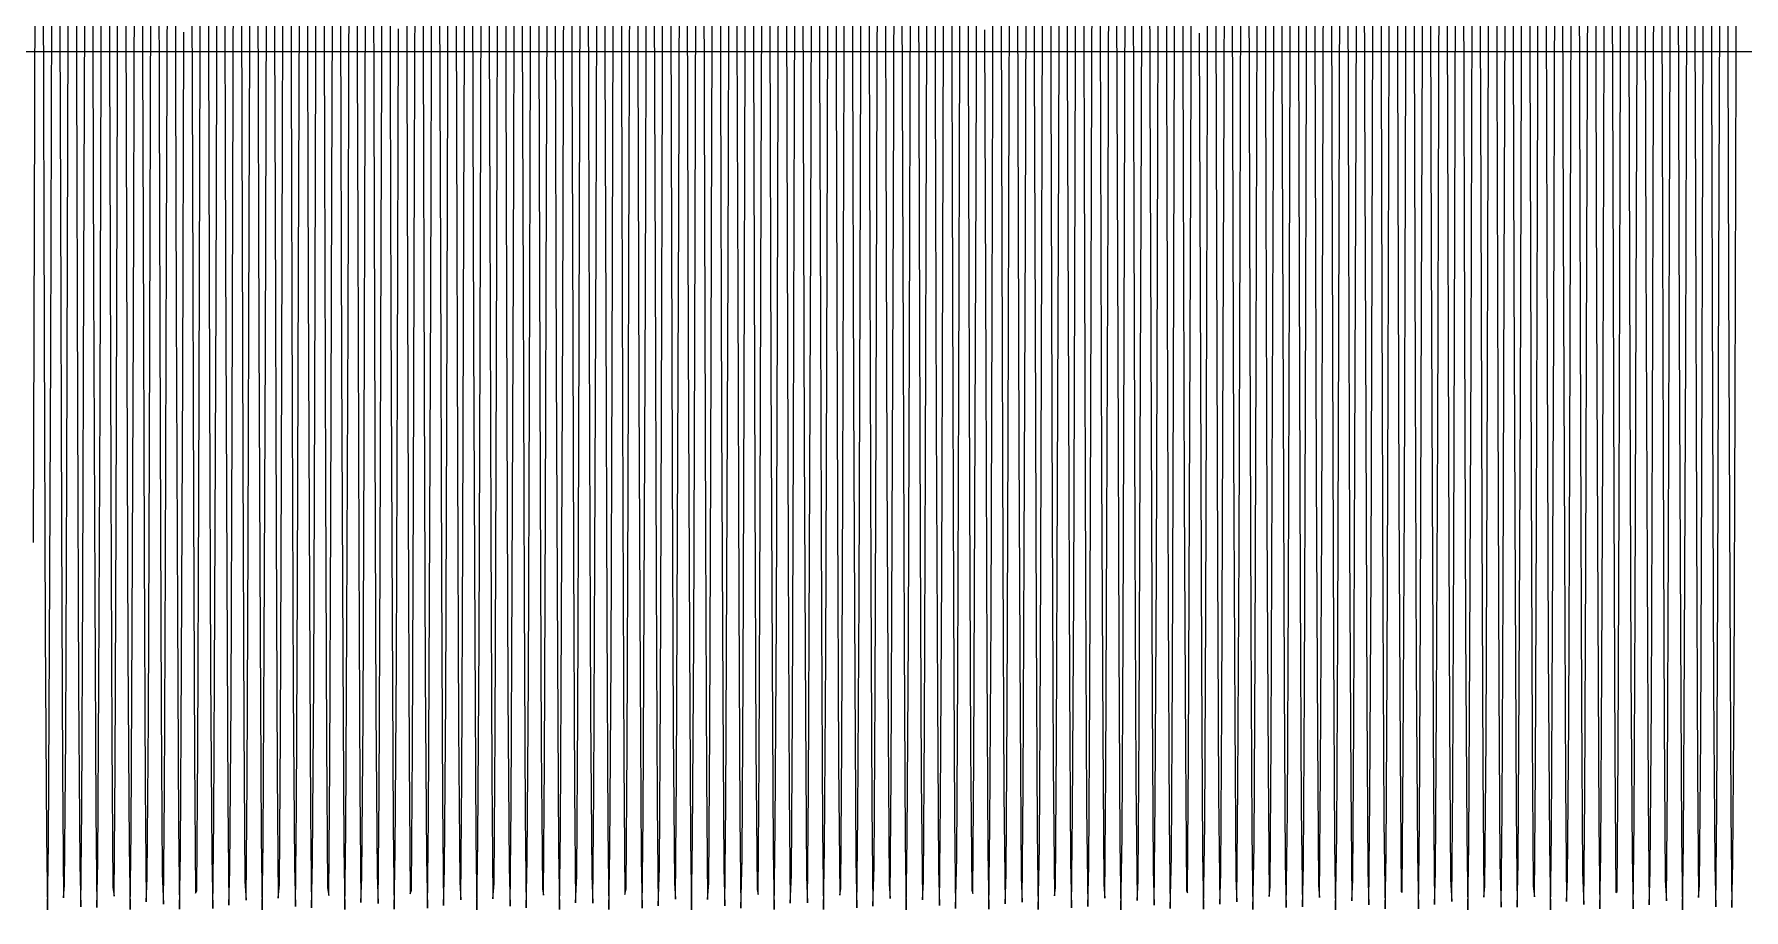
# Model space of a CAD drawing. Header units: metres. Extents: x 5 to 509, y -1 to 159.
# Drawn here: x 212.22 to 228.15, y 121 to 129.16 of the extents above; entities that cross this region are included whole.
import ezdxf

# ---------------------------------------------------------------- set-up
doc = ezdxf.new("R2010")
doc.units = ezdxf.units.M
doc.layers.add('BASE', color=8, linetype='Continuous')
doc.layers.add('WAVE', color=7, linetype='Continuous')

msp = doc.modelspace()

# ---------------------------------------------------------------- linework, layer by layer
at = {"layer": 'BASE'}
msp.add_line((29, 129), (501, 129), dxfattribs=at)
at = {"layer": 'WAVE'}
for points in [[(213.836, 132.241), (213.846, 129.069), (213.856, 125.886), (213.866, 123.216), (213.876, 121.496), (213.886, 121.012), (213.896, 121.841), (213.906, 123.848), (213.916, 126.703), (213.926, 129.935)], [(215.836, 132.211), (215.846, 129.036), (215.856, 125.856), (215.866, 123.193), (215.876, 121.485), (215.886, 121.014), (215.896, 121.856), (215.906, 123.873), (215.916, 126.734), (215.926, 129.968)], [(218.766, 129.991), (218.776, 126.757), (218.786, 123.892), (218.796, 121.867), (218.806, 121.015), (218.816, 121.477), (218.826, 123.177), (218.836, 125.834), (218.846, 129.013), (218.856, 132.189)], [(220.766, 129.959), (220.776, 126.726), (220.786, 123.867), (220.796, 121.852), (220.806, 121.013), (220.816, 121.488), (220.826, 123.199), (220.836, 125.864), (220.846, 129.045), (220.856, 132.219)], [(222.766, 129.927), (222.776, 126.694), (222.786, 123.842), (222.796, 121.837), (222.806, 121.011), (222.816, 121.5), (222.826, 123.222), (222.836, 125.894), (222.846, 129.078), (222.856, 132.249)], [(224.766, 129.894), (224.776, 126.663), (224.786, 123.817), (224.796, 121.823), (224.806, 121.01), (224.816, 121.511), (224.826, 123.244), (224.836, 125.924), (224.846, 129.111), (224.856, 132.279)], [(225.067, 132.303), (225.077, 129.137), (225.087, 125.949), (225.097, 123.263), (225.107, 121.52), (225.117, 121.008), (225.127, 121.811), (225.137, 123.797), (225.147, 126.638), (225.157, 129.868)], [(226.767, 129.862), (226.777, 126.632), (226.787, 123.792), (226.797, 121.808), (226.807, 121.008), (226.817, 121.523), (226.827, 123.267), (226.837, 125.955), (226.847, 129.143), (226.857, 132.308)], [(227.067, 132.273), (227.077, 129.104), (227.087, 125.919), (227.097, 123.24), (227.107, 121.509), (227.117, 121.01), (227.127, 121.826), (227.137, 123.821), (227.147, 126.669), (227.157, 129.9)], [(212.606, 132.028), (212.616, 128.838), (212.626, 125.675), (212.636, 123.058), (212.646, 121.419), (212.656, 121.028), (212.666, 121.947), (212.676, 124.027), (212.686, 126.925), (212.696, 130.165)], [(212.766, 130.089), (212.776, 126.851), (212.786, 123.968), (212.796, 121.912), (212.806, 121.022), (212.816, 121.444), (212.826, 123.11), (212.836, 125.744), (212.846, 128.915), (212.856, 132.099)], [(214.766, 130.056), (214.776, 126.82), (214.786, 123.942), (214.796, 121.896), (214.806, 121.019), (214.816, 121.455), (214.826, 123.132), (214.836, 125.774), (214.846, 128.947), (214.856, 132.129)], [(216.766, 130.024), (216.776, 126.788), (216.786, 123.917), (216.796, 121.881), (216.806, 121.017), (216.816, 121.466), (216.826, 123.154), (216.836, 125.804), (216.846, 128.98), (216.856, 132.159)], [(217.836, 132.181), (217.846, 129.004), (217.856, 125.826), (217.866, 123.171), (217.876, 121.474), (217.886, 121.016), (217.896, 121.871), (217.906, 123.898), (217.916, 126.766), (217.926, 130)], [(219.836, 132.151), (219.846, 128.971), (219.856, 125.796), (219.866, 123.148), (219.876, 121.463), (219.886, 121.018), (219.896, 121.885), (219.906, 123.924), (219.916, 126.797), (219.926, 130.033)], [(221.836, 132.121), (221.846, 128.938), (221.856, 125.766), (221.866, 123.126), (221.876, 121.452), (221.886, 121.02), (221.896, 121.9), (221.906, 123.949), (221.916, 126.828), (221.926, 130.065)], [(223.836, 132.091), (223.846, 128.906), (223.856, 125.736), (223.866, 123.104), (223.876, 121.441), (223.886, 121.022), (223.896, 121.916), (223.906, 123.974), (223.916, 126.86), (223.926, 130.097)], [(223.996, 130.156), (224.006, 126.917), (224.016, 124.02), (224.026, 121.943), (224.036, 121.027), (224.046, 121.422), (224.056, 123.064), (224.066, 125.683), (224.076, 128.847), (224.086, 132.036)], [(225.837, 132.06), (225.847, 128.873), (225.857, 125.707), (225.867, 123.082), (225.877, 121.431), (225.887, 121.025), (225.897, 121.931), (225.907, 124), (225.917, 126.891), (225.927, 130.13)], [(225.997, 130.124), (226.007, 126.885), (226.017, 123.995), (226.027, 121.928), (226.037, 121.024), (226.047, 121.433), (226.057, 123.086), (226.067, 125.712), (226.077, 128.879), (226.087, 132.066)], [(227.837, 132.03), (227.847, 128.84), (227.857, 125.677), (227.867, 123.06), (227.877, 121.42), (227.887, 121.027), (227.897, 121.946), (227.907, 124.025), (227.917, 126.923), (227.927, 130.162)], [(227.997, 130.091), (228.007, 126.854), (228.017, 123.969), (228.027, 121.913), (228.037, 121.022), (228.047, 121.443), (228.057, 123.108), (228.067, 125.742), (228.077, 128.912), (228.087, 132.096)], [(213.996, 130.317), (214.006, 127.075), (214.016, 124.149), (214.026, 122.022), (214.036, 121.042), (214.046, 121.371), (214.056, 122.956), (214.066, 125.535), (214.076, 128.683), (214.086, 131.884)], [(214.606, 131.998), (214.616, 128.805), (214.626, 125.645), (214.636, 123.036), (214.646, 121.409), (214.656, 121.03), (214.666, 121.963), (214.676, 124.053), (214.686, 126.957), (214.696, 130.197)], [(215.996, 130.285), (216.006, 127.043), (216.016, 124.123), (216.026, 122.006), (216.036, 121.039), (216.046, 121.381), (216.056, 122.977), (216.066, 125.564), (216.076, 128.716), (216.086, 131.915)], [(216.606, 131.967), (216.616, 128.773), (216.626, 125.615), (216.636, 123.015), (216.646, 121.399), (216.656, 121.033), (216.666, 121.978), (216.676, 124.079), (216.686, 126.988), (216.696, 130.229)], [(217.996, 130.253), (218.006, 127.012), (218.016, 124.098), (218.026, 121.99), (218.036, 121.036), (218.046, 121.391), (218.056, 122.999), (218.066, 125.594), (218.076, 128.749), (218.086, 131.945)], [(218.606, 131.937), (218.616, 128.74), (218.626, 125.586), (218.636, 122.993), (218.646, 121.389), (218.656, 121.036), (218.666, 121.994), (218.676, 124.104), (218.686, 127.02), (218.696, 130.261)], [(219.996, 130.22), (220.006, 126.98), (220.016, 124.072), (220.026, 121.974), (220.036, 121.033), (220.046, 121.402), (220.056, 123.021), (220.066, 125.623), (220.076, 128.781), (220.086, 131.975)], [(220.606, 131.907), (220.616, 128.707), (220.626, 125.556), (220.636, 122.972), (220.646, 121.379), (220.656, 121.04), (220.666, 122.01), (220.676, 124.13), (220.686, 127.052), (220.696, 130.294)], [(221.996, 130.188), (222.006, 126.948), (222.016, 124.046), (222.026, 121.959), (222.036, 121.03), (222.046, 121.412), (222.056, 123.042), (222.066, 125.653), (222.076, 128.814), (222.086, 132.006)], [(222.606, 131.876), (222.616, 128.675), (222.626, 125.527), (222.636, 122.95), (222.646, 121.369), (222.656, 121.043), (222.666, 122.026), (222.676, 124.156), (222.686, 127.084), (222.696, 130.326)], [(213.376, 131.782), (213.386, 128.574), (213.396, 125.436), (213.406, 122.885), (213.416, 121.339), (213.426, 121.054), (213.436, 122.076), (213.446, 124.237), (213.456, 127.181), (213.466, 130.425)], [(215.376, 131.751), (215.386, 128.542), (215.396, 125.407), (215.406, 122.864), (215.416, 121.33), (215.426, 121.058), (215.436, 122.092), (215.446, 124.263), (215.456, 127.213), (215.466, 130.457)], [(217.376, 131.721), (217.386, 128.509), (217.396, 125.378), (217.406, 122.843), (217.416, 121.321), (217.426, 121.062), (217.436, 122.109), (217.446, 124.289), (217.456, 127.245), (217.466, 130.489)], [(219.226, 130.481), (219.236, 127.236), (219.246, 124.282), (219.256, 122.104), (219.266, 121.061), (219.276, 121.323), (219.286, 122.849), (219.296, 125.386), (219.306, 128.518), (219.316, 131.729)], [(221.226, 130.448), (221.236, 127.205), (221.246, 124.256), (221.256, 122.088), (221.266, 121.057), (221.276, 121.332), (221.286, 122.869), (221.296, 125.415), (221.306, 128.55), (221.316, 131.76)], [(223.226, 130.416), (223.236, 127.173), (223.246, 124.23), (223.256, 122.071), (223.266, 121.053), (223.276, 121.342), (223.286, 122.89), (223.296, 125.444), (223.306, 128.583), (223.316, 131.79)], [(224.606, 131.846), (224.616, 128.642), (224.626, 125.497), (224.636, 122.929), (224.646, 121.359), (224.656, 121.046), (224.666, 122.042), (224.676, 124.182), (224.686, 127.115), (224.696, 130.358)], [(225.227, 130.384), (225.237, 127.141), (225.247, 124.203), (225.257, 122.055), (225.267, 121.049), (225.277, 121.351), (225.287, 122.912), (225.297, 125.474), (225.307, 128.616), (225.317, 131.821)], [(226.607, 131.815), (226.617, 128.609), (226.627, 125.468), (226.637, 122.908), (226.647, 121.349), (226.657, 121.05), (226.667, 122.058), (226.677, 124.208), (226.687, 127.147), (226.697, 130.39)], [(227.227, 130.352), (227.237, 127.109), (227.247, 124.177), (227.257, 122.039), (227.267, 121.046), (227.277, 121.361), (227.287, 122.933), (227.297, 125.503), (227.307, 128.648), (227.317, 131.851)], [(213.226, 130.577), (213.236, 127.332), (213.246, 124.362), (213.256, 122.154), (213.266, 121.073), (213.276, 121.296), (213.286, 122.786), (213.296, 125.299), (213.306, 128.42), (213.316, 131.637)], [(215.226, 130.545), (215.236, 127.3), (215.246, 124.335), (215.256, 122.138), (215.266, 121.069), (215.276, 121.305), (215.286, 122.807), (215.296, 125.328), (215.306, 128.453), (215.316, 131.667)], [(217.226, 130.513), (217.236, 127.268), (217.246, 124.309), (217.256, 122.121), (217.266, 121.065), (217.276, 121.314), (217.286, 122.828), (217.296, 125.357), (217.306, 128.485), (217.316, 131.698)], [(219.376, 131.69), (219.386, 128.476), (219.396, 125.349), (219.406, 122.822), (219.416, 121.312), (219.426, 121.066), (219.436, 122.125), (219.446, 124.316), (219.456, 127.277), (219.466, 130.521)], [(221.376, 131.659), (221.386, 128.444), (221.396, 125.32), (221.406, 122.801), (221.416, 121.303), (221.426, 121.07), (221.436, 122.142), (221.446, 124.342), (221.456, 127.309), (221.466, 130.553)], [(223.376, 131.628), (223.386, 128.411), (223.396, 125.291), (223.406, 122.781), (223.416, 121.294), (223.426, 121.075), (223.436, 122.159), (223.446, 124.369), (223.456, 127.341), (223.466, 130.585)], [(224.456, 130.643), (224.466, 127.399), (224.476, 124.417), (224.486, 122.19), (224.496, 121.083), (224.506, 121.278), (224.516, 122.744), (224.526, 125.239), (224.536, 128.352), (224.546, 131.572)], [(225.377, 131.597), (225.387, 128.379), (225.397, 125.262), (225.407, 122.76), (225.417, 121.285), (225.427, 121.079), (225.437, 122.176), (225.447, 124.396), (225.457, 127.373), (225.467, 130.617)], [(226.457, 130.611), (226.467, 127.367), (226.477, 124.391), (226.487, 122.173), (226.497, 121.078), (226.507, 121.287), (226.517, 122.764), (226.527, 125.268), (226.537, 128.385), (226.547, 131.603)], [(227.377, 131.566), (227.387, 128.346), (227.397, 125.233), (227.407, 122.74), (227.417, 121.276), (227.427, 121.084), (227.437, 122.193), (227.447, 124.422), (227.457, 127.405), (227.467, 130.649)], [(214.146, 131.533), (214.156, 128.311), (214.166, 125.202), (214.176, 122.718), (214.186, 121.267), (214.196, 121.089), (214.206, 122.212), (214.216, 124.451), (214.226, 127.439), (214.236, 130.684)], [(214.456, 130.803), (214.466, 127.559), (214.476, 124.552), (214.486, 122.277), (214.496, 121.108), (214.506, 121.237), (214.516, 122.643), (214.526, 125.095), (214.536, 128.19), (214.546, 131.417)], [(216.146, 131.502), (216.156, 128.278), (216.166, 125.173), (216.176, 122.698), (216.186, 121.259), (216.196, 121.094), (216.206, 122.229), (216.216, 124.478), (216.226, 127.471), (216.236, 130.716)], [(216.456, 130.771), (216.466, 127.527), (216.476, 124.525), (216.486, 122.259), (216.496, 121.103), (216.506, 121.245), (216.516, 122.663), (216.526, 125.124), (216.536, 128.222), (216.546, 131.448)], [(218.146, 131.471), (218.156, 128.246), (218.166, 125.145), (218.176, 122.678), (218.186, 121.251), (218.196, 121.099), (218.206, 122.247), (218.216, 124.505), (218.226, 127.503), (218.236, 130.748)], [(218.456, 130.739), (218.466, 127.495), (218.476, 124.498), (218.486, 122.242), (218.496, 121.097), (218.506, 121.253), (218.516, 122.683), (218.526, 125.152), (218.536, 128.255), (218.546, 131.479)], [(220.146, 131.44), (220.156, 128.213), (220.166, 125.116), (220.176, 122.658), (220.186, 121.243), (220.196, 121.104), (220.206, 122.264), (220.216, 124.532), (220.226, 127.535), (220.236, 130.78)], [(220.456, 130.707), (220.466, 127.463), (220.476, 124.471), (220.486, 122.224), (220.496, 121.092), (220.506, 121.261), (220.516, 122.703), (220.526, 125.181), (220.536, 128.287), (220.546, 131.51)], [(222.146, 131.409), (222.156, 128.181), (222.166, 125.088), (222.176, 122.638), (222.186, 121.235), (222.196, 121.109), (222.206, 122.282), (222.216, 124.559), (222.226, 127.568), (222.236, 130.811)], [(222.456, 130.675), (222.466, 127.431), (222.476, 124.444), (222.486, 122.207), (222.496, 121.088), (222.506, 121.27), (222.516, 122.723), (222.526, 125.21), (222.536, 128.32), (222.546, 131.541)], [(212.456, 130.835), (212.466, 127.591), (212.476, 124.579), (212.486, 122.295), (212.496, 121.113), (212.506, 121.229), (212.516, 122.623), (212.526, 125.067), (212.536, 128.157), (212.546, 131.386)], [(212.916, 131.313), (212.926, 128.081), (212.936, 125), (212.946, 122.577), (212.956, 121.211), (212.966, 121.126), (212.976, 122.337), (212.986, 124.643), (212.996, 127.667), (213.006, 130.909)], [(214.916, 131.281), (214.926, 128.048), (214.936, 124.972), (214.946, 122.558), (214.956, 121.204), (214.966, 121.132), (214.976, 122.355), (214.986, 124.671), (214.996, 127.699), (215.006, 130.941)], [(216.916, 131.25), (216.926, 128.016), (216.936, 124.944), (216.946, 122.539), (216.956, 121.197), (216.966, 121.138), (216.976, 122.373), (216.986, 124.698), (216.996, 127.731), (217.006, 130.973)], [(219.686, 130.964), (219.696, 127.722), (219.706, 124.691), (219.716, 122.368), (219.726, 121.137), (219.736, 121.199), (219.746, 122.544), (219.756, 124.951), (219.766, 128.025), (219.776, 131.259)], [(221.686, 130.932), (221.696, 127.69), (221.706, 124.663), (221.716, 122.35), (221.726, 121.131), (221.736, 121.206), (221.746, 122.563), (221.756, 124.98), (221.766, 128.057), (221.776, 131.29)], [(223.686, 130.901), (223.696, 127.658), (223.706, 124.636), (223.716, 122.332), (223.726, 121.125), (223.736, 121.213), (223.746, 122.583), (223.756, 125.008), (223.766, 128.09), (223.776, 131.321)], [(224.146, 131.378), (224.156, 128.148), (224.166, 125.059), (224.176, 122.618), (224.186, 121.227), (224.196, 121.115), (224.206, 122.3), (224.216, 124.587), (224.226, 127.6), (224.236, 130.843)], [(225.687, 130.869), (225.697, 127.626), (225.707, 124.609), (225.717, 122.314), (225.727, 121.119), (225.737, 121.221), (225.747, 122.602), (225.757, 125.036), (225.767, 128.122), (225.777, 131.352)], [(226.147, 131.346), (226.157, 128.116), (226.167, 125.031), (226.177, 122.599), (226.187, 121.219), (226.197, 121.12), (226.207, 122.317), (226.217, 124.614), (226.227, 127.632), (226.237, 130.875)], [(227.687, 130.837), (227.697, 127.594), (227.707, 124.581), (227.717, 122.296), (227.727, 121.114), (227.737, 121.229), (227.747, 122.622), (227.757, 125.065), (227.767, 128.155), (227.777, 131.384)], [(213.686, 131.059), (213.696, 127.819), (213.706, 124.774), (213.716, 122.424), (213.726, 121.155), (213.736, 121.178), (213.746, 122.487), (213.756, 124.867), (213.766, 127.928), (213.776, 131.164)], [(215.686, 131.027), (215.696, 127.787), (215.706, 124.746), (215.716, 122.405), (215.726, 121.149), (215.736, 121.184), (215.746, 122.506), (215.756, 124.895), (215.766, 127.96), (215.776, 131.196)], [(217.686, 130.996), (217.696, 127.755), (217.706, 124.719), (217.716, 122.387), (217.726, 121.143), (217.736, 121.191), (217.746, 122.525), (217.756, 124.923), (217.766, 127.992), (217.776, 131.227)], [(218.916, 131.219), (218.926, 127.984), (218.936, 124.916), (218.946, 122.52), (218.956, 121.19), (218.966, 121.144), (218.976, 122.392), (218.986, 124.726), (218.996, 127.763), (219.006, 131.004)], [(220.916, 131.187), (220.926, 127.951), (220.936, 124.888), (220.946, 122.5), (220.956, 121.183), (220.966, 121.151), (220.976, 122.41), (220.986, 124.754), (220.996, 127.796), (221.006, 131.036)], [(222.916, 131.156), (222.926, 127.919), (222.936, 124.86), (222.946, 122.481), (222.956, 121.176), (222.966, 121.157), (222.976, 122.429), (222.986, 124.781), (222.996, 127.828), (223.006, 131.067)], [(224.916, 131.124), (224.926, 127.886), (224.936, 124.832), (224.946, 122.463), (224.956, 121.169), (224.966, 121.164), (224.976, 122.447), (224.986, 124.809), (224.996, 127.86), (225.007, 131.099)], [(226.917, 131.093), (226.927, 127.854), (226.937, 124.804), (226.947, 122.444), (226.957, 121.162), (226.967, 121.17), (226.977, 122.466), (226.987, 124.837), (226.997, 127.893), (227.007, 131.13)], [(212.216, 124.424), (212.226, 127.407), (212.236, 130.652)], [(213.536, 129.827), (213.546, 126.598), (213.556, 123.765), (213.566, 121.793), (213.576, 121.007), (213.586, 121.535), (213.596, 123.292), (213.606, 125.987), (213.616, 129.178)], [(221.076, 129.202), (221.086, 126.009), (221.096, 123.308), (221.106, 121.544), (221.116, 121.006), (221.126, 121.783), (221.136, 123.747), (221.146, 126.576), (221.156, 129.803)], [(223.076, 129.17), (223.086, 125.979), (223.096, 123.285), (223.106, 121.532), (223.116, 121.007), (223.126, 121.797), (223.136, 123.772), (223.146, 126.607), (223.156, 129.835)], [(213.076, 129.333), (213.086, 126.131), (213.096, 123.401), (213.106, 121.592), (213.116, 121.002), (213.126, 121.727), (213.136, 123.649), (213.146, 126.451), (213.156, 129.673)], [(215.076, 129.3), (215.086, 126.1), (215.096, 123.378), (215.106, 121.58), (215.116, 121.003), (215.126, 121.741), (215.136, 123.674), (215.146, 126.482), (215.156, 129.705)], [(215.536, 129.794), (215.546, 126.567), (215.556, 123.74), (215.566, 121.779), (215.576, 121.005), (215.586, 121.547), (215.596, 123.315), (215.606, 126.018), (215.616, 129.211)], [(217.076, 129.268), (217.086, 126.07), (217.096, 123.354), (217.106, 121.568), (217.116, 121.003), (217.126, 121.755), (217.136, 123.698), (217.146, 126.513), (217.156, 129.738)], [(217.536, 129.762), (217.546, 126.536), (217.556, 123.716), (217.566, 121.765), (217.576, 121.004), (217.586, 121.559), (217.596, 123.338), (217.606, 126.048), (217.616, 129.244)], [(219.076, 129.235), (219.086, 126.04), (219.096, 123.331), (219.106, 121.556), (219.116, 121.004), (219.126, 121.769), (219.136, 123.722), (219.146, 126.544), (219.156, 129.77)], [(219.536, 129.729), (219.546, 126.505), (219.556, 123.691), (219.566, 121.751), (219.576, 121.003), (219.586, 121.571), (219.596, 123.361), (219.606, 126.078), (219.616, 129.276)], [(221.536, 129.697), (221.546, 126.474), (221.556, 123.667), (221.566, 121.737), (221.576, 121.002), (221.586, 121.583), (221.596, 123.384), (221.606, 126.109), (221.616, 129.309)], [(223.536, 129.664), (223.546, 126.443), (223.556, 123.643), (223.566, 121.724), (223.576, 121.002), (223.586, 121.595), (223.596, 123.407), (223.606, 126.139), (223.616, 129.342)], [(226.307, 129.368), (226.317, 126.164), (226.327, 123.426), (226.337, 121.605), (226.347, 121.001), (226.357, 121.713), (226.367, 123.623), (226.377, 126.418), (226.387, 129.638)], [(212.306, 129.596), (212.316, 126.379), (212.326, 123.592), (212.336, 121.696), (212.346, 121.001), (212.356, 121.621), (212.366, 123.456), (212.376, 126.203), (212.386, 129.41)], [(214.306, 129.564), (214.316, 126.348), (214.326, 123.568), (214.336, 121.682), (214.346, 121), (214.356, 121.634), (214.366, 123.48), (214.376, 126.233), (214.386, 129.442)], [(216.306, 129.531), (216.316, 126.317), (216.326, 123.545), (216.336, 121.669), (216.346, 121), (216.356, 121.647), (216.366, 123.503), (216.376, 126.264), (216.386, 129.475)], [(218.306, 129.499), (218.316, 126.286), (218.326, 123.521), (218.336, 121.656), (218.346, 121), (218.356, 121.66), (218.366, 123.527), (218.376, 126.295), (218.386, 129.507)], [(220.306, 129.466), (220.316, 126.256), (220.326, 123.497), (220.336, 121.643), (220.346, 121), (220.356, 121.673), (220.366, 123.551), (220.376, 126.325), (220.386, 129.54)], [(222.306, 129.433), (222.316, 126.225), (222.326, 123.473), (222.336, 121.631), (222.346, 121), (222.356, 121.686), (222.366, 123.575), (222.376, 126.356), (222.386, 129.573)], [(224.306, 129.401), (224.316, 126.194), (224.326, 123.45), (224.336, 121.618), (224.346, 121.001), (224.356, 121.699), (224.366, 123.599), (224.376, 126.387), (224.386, 129.605)], [(225.537, 129.631), (225.547, 126.412), (225.557, 123.618), (225.567, 121.71), (225.577, 121.001), (225.587, 121.608), (225.597, 123.431), (225.607, 126.17), (225.617, 129.374)], [(227.537, 129.599), (227.547, 126.381), (227.557, 123.594), (227.567, 121.697), (227.577, 121.001), (227.587, 121.62), (227.597, 123.454), (227.607, 126.2), (227.617, 129.407)]]:
    msp.add_lwpolyline(points, dxfattribs=at)

doc.saveas('drawing.dxf')
